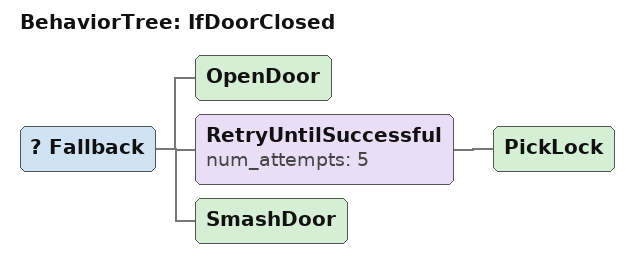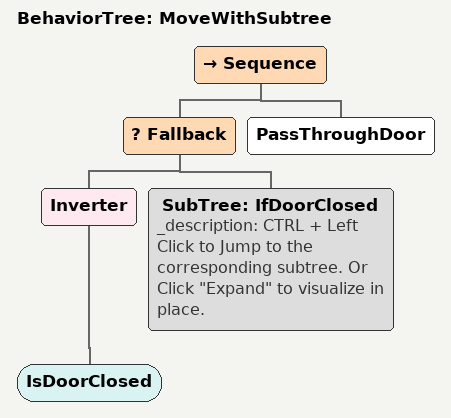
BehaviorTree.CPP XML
<?xml version="1.0" encoding="UTF-8"?>
<root BTCPP_format="4">
  <BehaviorTree ID="IfDoorClosed">
    <Fallback>
      <OpenDoor/>
      <RetryUntilSuccessful num_attempts="5">
        <PickLock/>
      </RetryUntilSuccessful>
      <SmashDoor/>
    </Fallback>
  </BehaviorTree>

  <BehaviorTree ID="MoveWithSubtree">
    <Sequence>
      <Fallback>
        <Inverter>
          <IsDoorClosed/>
        </Inverter>
        <SubTree ID="IfDoorClosed"
                 _description="CTRL + Left Click to Jump to the corresponding subtree.&#10;Or Click &quot;Expand&quot; to visualize in place."/>
      </Fallback>
      <PassThroughDoor/>
    </Sequence>
  </BehaviorTree>

</root>
